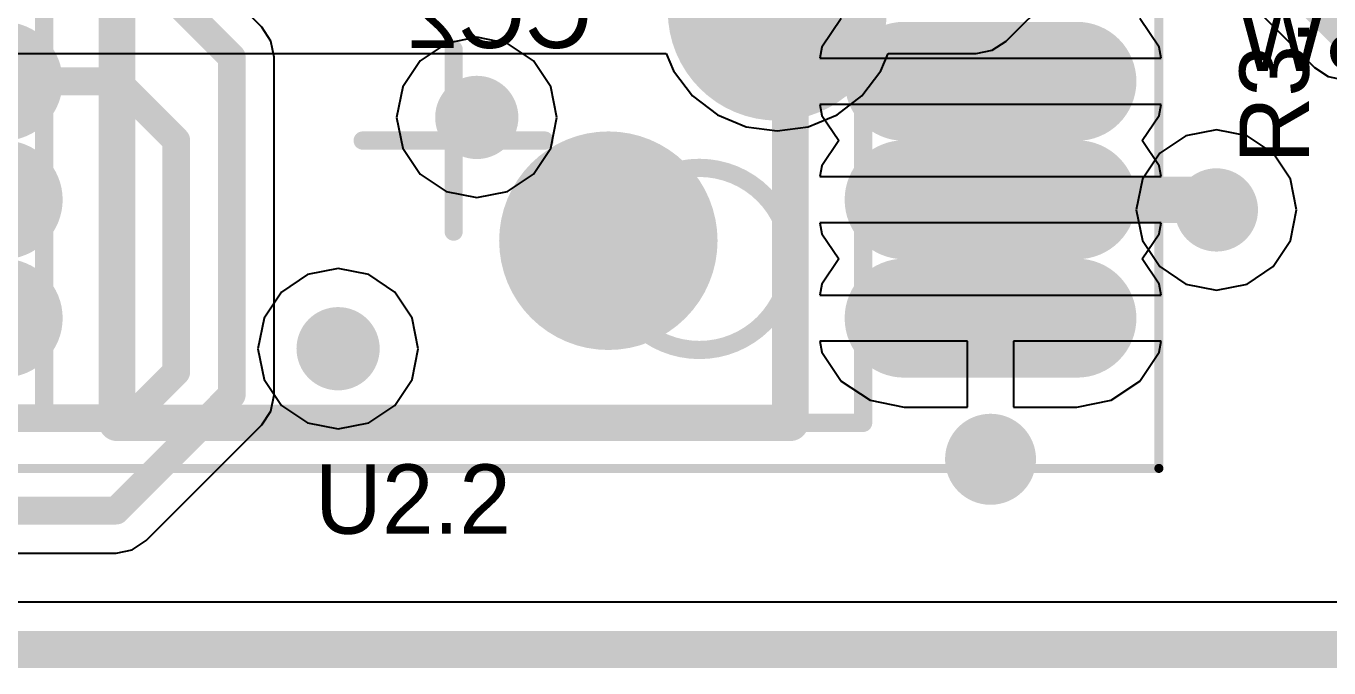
# Model space of a CAD drawing. Header units: millimetres. Extents: x 0.3 to 2.93, y 1.33 to 2.08.
# Drawn here: x 1.3075 to 1.5893, y 1.326 to 1.4647 of the extents above; entities that cross this region are included whole.
import ezdxf

# ---------------------------------------------------------------- set-up
doc = ezdxf.new("R2010")
doc.units = ezdxf.units.MM
doc.header["$MEASUREMENT"] = 0
for name, color, linetype in [('BottomLayer', 5, 'Continuous'), ('BottomOverlay', 54, 'Continuous'), ('BottomPaste', 16, 'Continuous'), ('BottomSolder', 6, 'Continuous'), ('Mechanical13', 56, 'Continuous'), ('Mechanical15', 56, 'Continuous'), ('Mechanical2', 216, 'Continuous'), ('MidLayer1', 16, 'Continuous'), ('MidLayer2', 76, 'Continuous'), ('MultiLayer', 9, 'Continuous'), ('TopLayer', 1, 'Continuous'), ('TopOverlay', 2, 'Continuous'), ('TopPaste', 8, 'Continuous'), ('TopSolder', 216, 'Continuous'), ('ViaHoleLayer', 16, 'Continuous')]:
    doc.layers.add(name, color=color, linetype=linetype)

# ---------------------------------------------------------------- blocks, each defined once
blk = doc.blocks.new('TSOP65P640X120_8N_87')
at = {"layer": 'Mechanical13', "const_width": 0.00394}
for points in [[(0.08858, 0.06102), (-0.08858, 0.06102)], [(-0.08858, 0.06102), (-0.08858, -0.06102)], [(0.08858, 0.06102), (0.08858, -0.06102)]]:
    blk.add_lwpolyline(points, dxfattribs=at)
at = {"layer": 'Mechanical13'}
for points, const_width in [([(-0.08957, 0.06102, 1), (-0.0876, 0.06102, 1)], 0.00197), ([(-0.08957, 0.06102, 1), (-0.0876, 0.06102, 1)], 0.00197), ([(0.0876, 0.06102, 1), (0.08957, 0.06102, 1)], 0.00197), ([(0.0876, 0.06102, 1), (0.08957, 0.06102, 1)], 0.00197), ([(-0.03346, 0.02559, 1), (-0.07283, 0.02559, 1)], 0.00394), ([(-0.07382, 0.02559, 1), (-0.07185, 0.02559, 1)], 0.00197), ([(-0.03445, 0.02559, 1), (-0.03248, 0.02559, 1)], 0.00197)]:
    blk.add_lwpolyline(points, format="xyb", close=True, dxfattribs=dict(at, const_width=const_width))
at = {"layer": 'Mechanical15'}
for points, const_width in [([(0.15256, 0.07087), (-0.15256, 0.07087)], 0.00197), ([(-0.15256, 0.07087), (-0.15256, -0.07087)], 0.00197), ([(0, 0.01969), (0, -0.01969)], 0.00394), ([(0.01969, 0), (-0.01969, 0)], 0.00394)]:
    blk.add_lwpolyline(points, dxfattribs=dict(at, const_width=const_width))
for points, const_width in [([(-0.15305, 0.07087, 1), (-0.15207, 0.07087, 1)], 0.000984), ([(-0.15305, 0.07087, 1), (-0.15207, 0.07087, 1)], 0.000984), ([(-0.00098, 0.01969, 1), (0.00098, 0.01969, 1)], 0.00197), ([(-0.02067, 0, 1), (-0.0187, 0, 1)], 0.00197), ([(0.0187, 0, 1), (0.02067, 0, 1)], 0.00197), ([(-0.00098, -0.01969, 1), (0.00098, -0.01969, 1)], 0.00197)]:
    blk.add_lwpolyline(points, format="xyb", close=True, dxfattribs=dict(at, const_width=const_width))
at = {"layer": 'TopLayer', "const_width": 0.01772}
for points in [[(-0.13484, 0.03839), (-0.09744, 0.03839)], [(0.09744, 0.03839), (0.13484, 0.03839)], [(-0.13484, 0.0128), (-0.09744, 0.0128)], [(0.09744, 0.0128), (0.13484, 0.0128)], [(-0.13484, -0.0128), (-0.09744, -0.0128)], [(0.09744, -0.0128), (0.13484, -0.0128)]]:
    blk.add_lwpolyline(points, dxfattribs=at)
at = {"layer": 'TopLayer', "const_width": 0.00886}
for points in [[(-0.13927, 0.03839, 1), (-0.13041, 0.03839, 1)], [(-0.10187, 0.03839, 1), (-0.09301, 0.03839, 1)], [(0.09301, 0.03839, 1), (0.10187, 0.03839, 1)], [(-0.13927, 0.0128, 1), (-0.13041, 0.0128, 1)], [(-0.10187, 0.0128, 1), (-0.09301, 0.0128, 1)], [(0.09301, 0.0128, 1), (0.10187, 0.0128, 1)], [(-0.13927, -0.0128, 1), (-0.13041, -0.0128, 1)], [(-0.10187, -0.0128, 1), (-0.09301, -0.0128, 1)], [(0.09301, -0.0128, 1), (0.10187, -0.0128, 1)]]:
    blk.add_lwpolyline(points, format="xyb", close=True, dxfattribs=at)
at = {"layer": 'TopOverlay'}
for points, const_width in [([(-0.11122, 0.0689, 1), (-0.12106, 0.0689, 1)], 0.00984), ([(-0.12352, 0.0689, 1), (-0.1186, 0.0689, 1)], 0.00492), ([(-0.11368, 0.0689, 1), (-0.10876, 0.0689, 1)], 0.00492), ([(-0.0748, 0.06102, 1), (-0.07087, 0.06102, 1)], 0.00394), ([(-0.0748, 0.06102, 1), (-0.07087, 0.06102, 1)], 0.00394), ([(0.07087, 0.06102, 1), (0.0748, 0.06102, 1)], 0.00394), ([(0.07087, 0.06102, 1), (0.0748, 0.06102, 1)], 0.00394), ([(-0.02165, 0.02165, 1), (-0.04528, 0.02165, 1)], 0.02362), ([(-0.05118, 0.02165, 1), (-0.03937, 0.02165, 1)], 0.01181), ([(-0.02756, 0.02165, 1), (-0.01575, 0.02165, 1)], 0.01181)]:
    blk.add_lwpolyline(points, format="xyb", close=True, dxfattribs=dict(at, const_width=const_width))
at = {"layer": 'TopOverlay', "const_width": 0.00787}
for points in [[(0.07283, 0.06102), (-0.07283, 0.06102)], [(-0.07283, -0.06102), (-0.07283, 0.06102)], [(0.07283, -0.06102), (0.07283, 0.06102)]]:
    blk.add_lwpolyline(points, dxfattribs=at)
at = {"layer": 'TopPaste', "const_width": 0.01372}
for points in [[(-0.13484, 0.03839), (-0.09744, 0.03839)], [(0.09744, 0.03839), (0.13484, 0.03839)], [(-0.13484, 0.0128), (-0.09744, 0.0128)], [(0.09744, 0.0128), (0.13484, 0.0128)], [(-0.13484, -0.0128), (-0.09744, -0.0128)], [(0.09744, -0.0128), (0.13484, -0.0128)]]:
    blk.add_lwpolyline(points, dxfattribs=at)
at = {"layer": 'TopPaste', "const_width": 0.00686}
for points in [[(-0.13827, 0.03839, 1), (-0.13141, 0.03839, 1)], [(-0.10087, 0.03839, 1), (-0.09401, 0.03839, 1)], [(0.09401, 0.03839, 1), (0.10087, 0.03839, 1)], [(-0.13827, 0.0128, 1), (-0.13141, 0.0128, 1)], [(-0.10087, 0.0128, 1), (-0.09401, 0.0128, 1)], [(0.09401, 0.0128, 1), (0.10087, 0.0128, 1)], [(-0.13827, -0.0128, 1), (-0.13141, -0.0128, 1)], [(-0.10087, -0.0128, 1), (-0.09401, -0.0128, 1)], [(0.09401, -0.0128, 1), (0.10087, -0.0128, 1)]]:
    blk.add_lwpolyline(points, format="xyb", close=True, dxfattribs=at)
at = {"layer": 'TopSolder', "const_width": 0.02572}
for points in [[(-0.13484, 0.03839), (-0.09744, 0.03839)], [(0.09744, 0.03839), (0.13484, 0.03839)], [(-0.13484, 0.0128), (-0.09744, 0.0128)], [(0.09744, 0.0128), (0.13484, 0.0128)], [(-0.13484, -0.0128), (-0.09744, -0.0128)], [(0.09744, -0.0128), (0.13484, -0.0128)]]:
    blk.add_lwpolyline(points, dxfattribs=at)
at = {"layer": 'TopSolder', "const_width": 0.01286}
for points in [[(-0.14127, 0.03839, 1), (-0.12841, 0.03839, 1)], [(-0.10387, 0.03839, 1), (-0.09101, 0.03839, 1)], [(0.09101, 0.03839, 1), (0.10387, 0.03839, 1)], [(-0.14127, 0.0128, 1), (-0.12841, 0.0128, 1)], [(-0.10387, 0.0128, 1), (-0.09101, 0.0128, 1)], [(0.09101, 0.0128, 1), (0.10387, 0.0128, 1)], [(-0.14127, -0.0128, 1), (-0.12841, -0.0128, 1)], [(-0.10387, -0.0128, 1), (-0.09101, -0.0128, 1)], [(0.09101, -0.0128, 1), (0.10387, -0.0128, 1)]]:
    blk.add_lwpolyline(points, format="xyb", close=True, dxfattribs=at)
blk = doc.blocks.new('T____P_____T______1___B_122')
at = {"layer": 'BottomLayer', "const_width": 0.01969}
blk.add_lwpolyline([(-0.00984, 0, 1), (0.00984, 0, 1)], format="xyb", close=True, dxfattribs=at)
at = {"layer": 'BottomPaste', "const_width": 0.01768}
blk.add_lwpolyline([(-0.00884, 0, 1), (0.00884, 0, 1)], format="xyb", close=True, dxfattribs=at)
at = {"layer": 'BottomSolder', "const_width": 0.02369}
blk.add_lwpolyline([(-0.01184, 0, 1), (0.01184, 0, 1)], format="xyb", close=True, dxfattribs=at)

msp = doc.modelspace()

# ---------------------------------------------------------------- linework, layer by layer
at = {"layer": 'BottomLayer'}
for p, q in [((1.51949, 1.46151), (1.54649, 1.48851)), ((1.51651, 1.45952), (1.51949, 1.46151)), ((0.982, 1.45882), (1.446, 1.45882)), ((1.446, 1.45882), (1.44756, 1.45505)), ((1.49244, 1.45505), (1.494, 1.45882)), ((1.494, 1.45882), (1.513, 1.45882)), ((1.513, 1.45882), (1.51651, 1.45952)), ((1.44756, 1.45505), (1.45168, 1.44968)), ((1.48832, 1.44968), (1.49244, 1.45505)), ((1.45168, 1.44968), (1.45705, 1.44556)), ((1.48295, 1.44556), (1.48832, 1.44968)), ((1.45705, 1.44556), (1.46329, 1.44298)), ((1.47671, 1.44298), (1.48295, 1.44556)), ((1.46329, 1.44298), (1.47, 1.44209)), ((1.47, 1.44209), (1.47671, 1.44298)), ((2.89294, 1.3402), (0.33706, 1.3402))]:
    msp.add_line(p, q, dxfattribs=at)
at = {"layer": 'BottomLayer', "const_width": 0.009}
for points in [[(1.4005, 1.445, 1), (1.4095, 1.445, 1)], [(1.5605, 1.425, 1), (1.5695, 1.425, 1)], [(1.3705, 1.395, 1), (1.3795, 1.395, 1)]]:
    msp.add_lwpolyline(points, format="xyb", close=True, dxfattribs=at)
at = {"layer": 'Mechanical2', "const_width": 0.008}
msp.add_lwpolyline([(0.34, 1.33), (2.89, 1.33)], dxfattribs=at)
at = {"layer": 'MidLayer1'}
for p, q in [((1.39837, 1.46101), (1.39274, 1.45726)), ((1.405, 1.46233), (1.39837, 1.46101)), ((1.41163, 1.46101), (1.405, 1.46233)), ((1.41726, 1.45726), (1.41163, 1.46101)), ((1.39274, 1.45726), (1.38899, 1.45163)), ((1.42101, 1.45163), (1.41726, 1.45726)), ((1.38899, 1.45163), (1.38767, 1.445)), ((1.42233, 1.445), (1.42101, 1.45163)), ((1.38767, 1.445), (1.38899, 1.43837)), ((1.42101, 1.43837), (1.42233, 1.445)), ((1.55837, 1.44101), (1.55274, 1.43726)), ((1.565, 1.44233), (1.55837, 1.44101)), ((1.57163, 1.44101), (1.565, 1.44233)), ((1.57726, 1.43726), (1.57163, 1.44101)), ((1.38899, 1.43837), (1.39274, 1.43274)), ((1.41726, 1.43274), (1.42101, 1.43837)), ((1.55274, 1.43726), (1.54899, 1.43163)), ((1.58101, 1.43163), (1.57726, 1.43726)), ((1.39274, 1.43274), (1.39837, 1.42899)), ((1.41163, 1.42899), (1.41726, 1.43274)), ((1.39837, 1.42899), (1.405, 1.42767)), ((1.405, 1.42767), (1.41163, 1.42899)), ((1.54899, 1.43163), (1.54767, 1.425)), ((1.58233, 1.425), (1.58101, 1.43163)), ((1.54767, 1.425), (1.54899, 1.41837)), ((1.58101, 1.41837), (1.58233, 1.425)), ((1.54899, 1.41837), (1.55274, 1.41274)), ((1.57726, 1.41274), (1.58101, 1.41837)), ((1.375, 1.41233), (1.36837, 1.41101)), ((1.38163, 1.41101), (1.375, 1.41233)), ((1.55274, 1.41274), (1.55837, 1.40899)), ((1.57163, 1.40899), (1.57726, 1.41274)), ((1.36837, 1.41101), (1.36274, 1.40726)), ((1.38726, 1.40726), (1.38163, 1.41101)), ((1.36274, 1.40726), (1.35899, 1.40163)), ((1.39101, 1.40163), (1.38726, 1.40726)), ((1.55837, 1.40899), (1.565, 1.40767)), ((1.565, 1.40767), (1.57163, 1.40899)), ((1.35899, 1.40163), (1.35767, 1.395)), ((1.39233, 1.395), (1.39101, 1.40163)), ((1.35767, 1.395), (1.35899, 1.38837)), ((1.39101, 1.38837), (1.39233, 1.395)), ((1.35899, 1.38837), (1.36274, 1.38274)), ((1.38726, 1.38274), (1.39101, 1.38837)), ((1.36274, 1.38274), (1.36837, 1.37899)), ((1.38163, 1.37899), (1.38726, 1.38274)), ((1.36837, 1.37899), (1.375, 1.37767)), ((1.375, 1.37767), (1.38163, 1.37899)), ((1.85843, 1.3402), (0.33706, 1.3402))]:
    msp.add_line(p, q, dxfattribs=at)
at = {"layer": 'MidLayer1', "const_width": 0.009}
for points in [[(1.4005, 1.445, 1), (1.4095, 1.445, 1)], [(1.5605, 1.425, 1), (1.5695, 1.425, 1)], [(1.3705, 1.395, 1), (1.3795, 1.395, 1)]]:
    msp.add_lwpolyline(points, format="xyb", close=True, dxfattribs=at)
at = {"layer": 'MidLayer2'}
for p, q in [((1.39837, 1.46101), (1.39274, 1.45726)), ((1.405, 1.46233), (1.39837, 1.46101)), ((1.41163, 1.46101), (1.405, 1.46233)), ((1.41726, 1.45726), (1.41163, 1.46101)), ((1.39274, 1.45726), (1.38899, 1.45163)), ((1.42101, 1.45163), (1.41726, 1.45726)), ((1.38899, 1.45163), (1.38767, 1.445)), ((1.42233, 1.445), (1.42101, 1.45163)), ((1.38767, 1.445), (1.38899, 1.43837)), ((1.42101, 1.43837), (1.42233, 1.445)), ((1.55837, 1.44101), (1.55274, 1.43726)), ((1.565, 1.44233), (1.55837, 1.44101)), ((1.57163, 1.44101), (1.565, 1.44233)), ((1.57726, 1.43726), (1.57163, 1.44101)), ((1.38899, 1.43837), (1.39274, 1.43274)), ((1.41726, 1.43274), (1.42101, 1.43837)), ((1.55274, 1.43726), (1.54899, 1.43163)), ((1.58101, 1.43163), (1.57726, 1.43726)), ((1.39274, 1.43274), (1.39837, 1.42899)), ((1.41163, 1.42899), (1.41726, 1.43274)), ((1.39837, 1.42899), (1.405, 1.42767)), ((1.405, 1.42767), (1.41163, 1.42899)), ((1.54899, 1.43163), (1.54767, 1.425)), ((1.58233, 1.425), (1.58101, 1.43163)), ((1.54767, 1.425), (1.54899, 1.41837)), ((1.58101, 1.41837), (1.58233, 1.425)), ((1.54899, 1.41837), (1.55274, 1.41274)), ((1.57726, 1.41274), (1.58101, 1.41837)), ((1.375, 1.41233), (1.36837, 1.41101)), ((1.38163, 1.41101), (1.375, 1.41233)), ((1.55274, 1.41274), (1.55837, 1.40899)), ((1.57163, 1.40899), (1.57726, 1.41274)), ((1.36837, 1.41101), (1.36274, 1.40726)), ((1.38726, 1.40726), (1.38163, 1.41101)), ((1.36274, 1.40726), (1.35899, 1.40163)), ((1.39101, 1.40163), (1.38726, 1.40726)), ((1.55837, 1.40899), (1.565, 1.40767)), ((1.565, 1.40767), (1.57163, 1.40899)), ((1.35899, 1.40163), (1.35767, 1.395)), ((1.39233, 1.395), (1.39101, 1.40163)), ((1.35767, 1.395), (1.35899, 1.38837)), ((1.39101, 1.38837), (1.39233, 1.395)), ((1.35899, 1.38837), (1.36274, 1.38274)), ((1.38726, 1.38274), (1.39101, 1.38837)), ((1.36274, 1.38274), (1.36837, 1.37899)), ((1.38163, 1.37899), (1.38726, 1.38274)), ((1.36837, 1.37899), (1.375, 1.37767)), ((1.375, 1.37767), (1.38163, 1.37899)), ((1.85843, 1.3402), (0.33706, 1.3402))]:
    msp.add_line(p, q, dxfattribs=at)
at = {"layer": 'MidLayer2', "const_width": 0.009}
for points in [[(1.4005, 1.445, 1), (1.4095, 1.445, 1)], [(1.5605, 1.425, 1), (1.5695, 1.425, 1)], [(1.3705, 1.395, 1), (1.3795, 1.395, 1)]]:
    msp.add_lwpolyline(points, format="xyb", close=True, dxfattribs=at)
at = {"layer": 'MultiLayer', "const_width": 0.009}
for points in [[(1.4005, 1.445, 1), (1.4095, 1.445, 1)], [(1.5605, 1.425, 1), (1.5695, 1.425, 1)], [(1.3705, 1.395, 1), (1.3795, 1.395, 1)]]:
    msp.add_lwpolyline(points, format="xyb", close=True, dxfattribs=at)
at = {"layer": 'TopLayer'}
for p, q in [((1.53499, 1.50704), (1.58622, 1.45581)), ((1.35849, 1.46449), (1.3381, 1.48487)), ((1.48384, 1.46639), (1.47968, 1.46015)), ((1.55261, 1.46015), (1.54844, 1.46639)), ((1.36048, 1.46151), (1.35849, 1.46449)), ((1.36118, 1.458), (1.36048, 1.46151)), ((1.47968, 1.46015), (1.47921, 1.4578)), ((1.55308, 1.4578), (1.55261, 1.46015)), ((1.36118, 1.38503), (1.36118, 1.458)), ((1.47921, 1.4578), (1.51614, 1.4578)), ((1.51614, 1.4578), (1.55308, 1.4578)), ((1.58622, 1.45581), (1.58919, 1.45382)), ((1.58919, 1.45382), (1.59219, 1.45322)), ((1.51614, 1.4478), (1.47921, 1.4478)), ((1.47921, 1.4478), (1.47968, 1.44544)), ((1.55308, 1.4478), (1.51614, 1.4478)), ((1.55261, 1.44544), (1.55308, 1.4478)), ((1.47968, 1.44544), (1.48331, 1.44)), ((1.54897, 1.44), (1.55261, 1.44544)), ((1.48331, 1.44), (1.47968, 1.43456)), ((1.55261, 1.43456), (1.54897, 1.44)), ((1.47968, 1.43456), (1.47921, 1.4322)), ((1.47921, 1.4322), (1.51614, 1.4322)), ((1.51614, 1.4322), (1.55308, 1.4322)), ((1.55308, 1.4322), (1.55261, 1.43456)), ((1.51614, 1.4222), (1.47921, 1.4222)), ((1.47921, 1.4222), (1.47968, 1.41985)), ((1.55308, 1.4222), (1.51614, 1.4222)), ((1.55261, 1.41985), (1.55308, 1.4222)), ((1.47968, 1.41985), (1.48331, 1.41441)), ((1.54897, 1.41441), (1.55261, 1.41985)), ((1.48331, 1.41441), (1.47968, 1.40897)), ((1.55261, 1.40897), (1.54897, 1.41441)), ((1.47968, 1.40897), (1.47921, 1.40661)), ((1.47921, 1.40661), (1.51614, 1.40661)), ((1.51614, 1.40661), (1.55308, 1.40661)), ((1.55308, 1.40661), (1.55261, 1.40897)), ((1.51114, 1.39661), (1.47921, 1.39661)), ((1.47921, 1.39661), (1.47968, 1.39426)), ((1.51114, 1.38239), (1.51114, 1.39661)), ((1.55308, 1.39661), (1.52114, 1.39661)), ((1.52114, 1.39661), (1.52114, 1.38239)), ((1.55261, 1.39426), (1.55308, 1.39661)), ((1.47968, 1.39426), (1.48384, 1.38802)), ((1.54844, 1.38802), (1.55261, 1.39426)), ((1.48384, 1.38802), (1.49008, 1.38385)), ((1.5422, 1.38385), (1.54844, 1.38802)), ((1.36048, 1.38152), (1.36118, 1.38503)), ((1.35849, 1.37854), (1.36048, 1.38152)), ((1.49008, 1.38385), (1.49744, 1.38239)), ((1.49744, 1.38239), (1.51114, 1.38239)), ((1.52114, 1.38239), (1.53484, 1.38239)), ((1.53484, 1.38239), (1.5422, 1.38385)), ((1.33346, 1.35351), (1.35849, 1.37854)), ((1.33048, 1.35152), (1.33346, 1.35351)), ((1.025, 1.35082), (1.32697, 1.35082)), ((1.32697, 1.35082), (1.33048, 1.35152)), ((1.89526, 1.3402), (0.56647, 1.3402))]:
    msp.add_line(p, q, dxfattribs=at)
for points, const_width in [([(1.53, 1.525), (1.5927, 1.4623)], 0.006), ([(1.33161, 1.47839), (1.352, 1.458)], 0.006), ([(1.352, 1.38503), (1.352, 1.458)], 0.006), ([(1.51614, 1.40161), (1.51614, 1.4528)], 0.01), ([(1.28386, 1.4528), (1.3272, 1.4528)], 0.006), ([(1.3272, 1.4528), (1.34, 1.44)], 0.006), ([(1.34, 1.39), (1.34, 1.44)], 0.006), ([(1.51614, 1.4272), (1.56009, 1.4272)], 0.01), ([(1.56009, 1.4272), (1.56229, 1.425)], 0.01), ([(1.56229, 1.425), (1.565, 1.425)], 0.01), ([(1.33, 1.38), (1.34, 1.39)], 0.006), ([(1.32697, 1.36), (1.352, 1.38503)], 0.006), ([(1.07, 1.38), (1.33, 1.38)], 0.006), ([(1.025, 1.36), (1.32697, 1.36)], 0.006)]:
    msp.add_lwpolyline(points, dxfattribs=dict(at, const_width=const_width))
for points, const_width in [([(1.3505, 1.458, 1), (1.3535, 1.458, 1)], 0.003), ([(1.3505, 1.458, 1), (1.3535, 1.458, 1)], 0.003), ([(1.51364, 1.4528, 1), (1.51864, 1.4528, 1)], 0.005), ([(1.3257, 1.4528, 1), (1.3287, 1.4528, 1)], 0.003), ([(1.3257, 1.4528, 1), (1.3287, 1.4528, 1)], 0.003), ([(1.4005, 1.445, 1), (1.4095, 1.445, 1)], 0.009), ([(1.3385, 1.44, 1), (1.3415, 1.44, 1)], 0.003), ([(1.3385, 1.44, 1), (1.3415, 1.44, 1)], 0.003), ([(1.51364, 1.4272, 1), (1.51864, 1.4272, 1)], 0.005), ([(1.55759, 1.4272, 1), (1.56259, 1.4272, 1)], 0.005), ([(1.55759, 1.4272, 1), (1.56259, 1.4272, 1)], 0.005), ([(1.5605, 1.425, 1), (1.5695, 1.425, 1)], 0.009), ([(1.55979, 1.425, 1), (1.56479, 1.425, 1)], 0.005), ([(1.55979, 1.425, 1), (1.56479, 1.425, 1)], 0.005), ([(1.5625, 1.425, 1), (1.5675, 1.425, 1)], 0.005), ([(1.51364, 1.40161, 1), (1.51864, 1.40161, 1)], 0.005), ([(1.3705, 1.395, 1), (1.3795, 1.395, 1)], 0.009), ([(1.3385, 1.39, 1), (1.3415, 1.39, 1)], 0.003), ([(1.3385, 1.39, 1), (1.3415, 1.39, 1)], 0.003), ([(1.3505, 1.38503, 1), (1.3535, 1.38503, 1)], 0.003), ([(1.3505, 1.38503, 1), (1.3535, 1.38503, 1)], 0.003), ([(1.3285, 1.38, 1), (1.3315, 1.38, 1)], 0.003), ([(1.3285, 1.38, 1), (1.3315, 1.38, 1)], 0.003), ([(1.32547, 1.36, 1), (1.32847, 1.36, 1)], 0.003), ([(1.32547, 1.36, 1), (1.32847, 1.36, 1)], 0.003)]:
    msp.add_lwpolyline(points, format="xyb", close=True, dxfattribs=dict(at, const_width=const_width))
at = {"layer": 'ViaHoleLayer', "const_width": 0.004}
for points in [[(1.403, 1.445, 1), (1.407, 1.445, 1)], [(1.563, 1.425, 1), (1.567, 1.425, 1)], [(1.373, 1.395, 1), (1.377, 1.395, 1)]]:
    msp.add_lwpolyline(points, format="xyb", close=True, dxfattribs=at)

# ---------------------------------------------------------------- block references
for name, p, rotation in [('TSOP65P640X120_8N_87', (1.4, 1.44), 180), ('T____P_____T______1___B_122', (1.47, 1.468), 90)]:
    msp.add_blockref(name, p, dxfattribs=dict(rotation=rotation))

# ---------------------------------------------------------------- texts
at = {"layer": 'BottomOverlay', "text_generation_flag": 2}
for s, p in [('CC2', (1.43, 1.46)), ('PWR_SW', (1.66, 1.455))]:
    msp.add_text(s, height=0.015, dxfattribs=at).set_placement(p)
at = {"layer": 'TopOverlay'}
msp.add_text('R3.7', height=0.015, rotation=90, dxfattribs=at).set_placement((1.585, 1.435))
msp.add_text('U2.2', height=0.015, dxfattribs=at).set_placement((1.37, 1.355))

doc.saveas('drawing.dxf')
